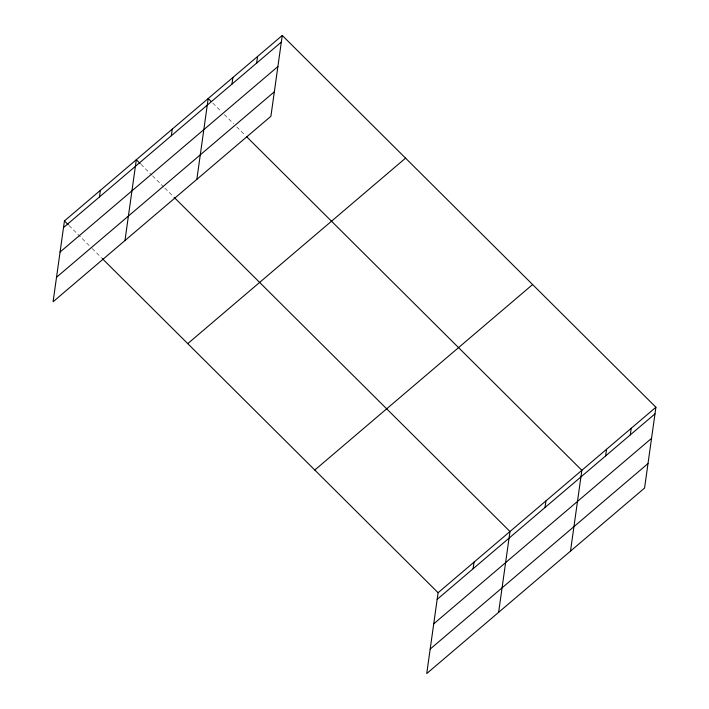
<?xml version="1.0" encoding="UTF-8"?>
<svg xmlns="http://www.w3.org/2000/svg" width="709" height="709" viewBox="0 0 709 709"><rect width="100%" height="100%" fill="white"/><g stroke="black" fill="none" stroke-linecap="round" stroke-linejoin="round"><path stroke-width="0.53" stroke-dasharray="3.54 2.66" d="M212.824 103.115L221.305 111.552M224.381 114.619L233.633 123.818M236.717 126.884L245.19 135.322M140.949 164.32L151.735 175.061M152.506 175.823L164.063 187.327M164.834 188.098L173.315 196.526M69.065 225.533L91.417 247.769M92.188 248.54L101.431 257.739"/><path stroke-width="1.06" d="M282.262 35.45L64.439 220.933L53.086 301.759L270.9 116.276L282.262 35.45L655.914 407.241L644.561 488.067L426.738 673.55L438.1 592.724L655.914 407.241M99.455 196.96L100.386 190.331M124.961 240.555L136.323 159.72L140.178 163.557M171.33 135.747L172.26 129.118M196.845 179.342L208.198 98.516L211.282 101.582M231.958 84.123L232.889 77.494M256.64 63.101L257.571 56.472M473.107 568.742L474.037 562.113M498.622 612.337L509.984 531.511L174.086 197.297M544.991 507.538L545.921 500.909M570.497 551.132L581.859 470.306L246.732 136.855M605.61 455.914L606.549 449.284M630.301 434.892L631.232 428.263M63.509 227.562L281.322 42.079M60.07 252.049L277.884 66.566M56.525 277.272L274.339 91.798M187.752 343.626L405.566 158.142M314.796 470.032L532.61 284.548M437.169 599.353L654.983 413.87M433.731 623.84L651.544 438.357M430.186 649.063L647.999 463.58M64.439 220.933L68.294 224.762M102.202 258.501L438.1 592.724"/></g></svg>
